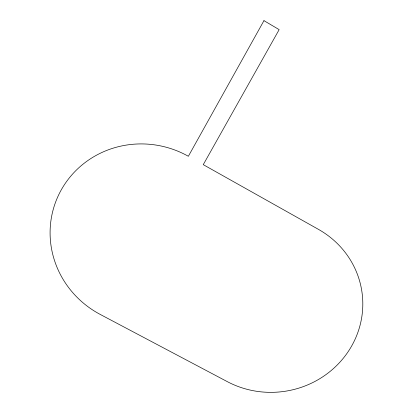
<?xml version="1.0" encoding="UTF-8"?>
<svg xmlns="http://www.w3.org/2000/svg" width="413" height="413" viewBox="0 0 413 413"><rect width="100%" height="100%" fill="white"/><g stroke="black" fill="none" stroke-linecap="round" stroke-linejoin="round"><path stroke-width="0.62" d="M263.959 20.65L188.359 156.284A93.503 90.468 20.7 0 0 61.176 190.032A93.503 90.468 20.7 0 0 100.214 314.417L227.284 381.633A91.03 87.339 -8.1 0 0 350.57 347.865A91.03 87.339 -8.1 0 0 318.423 229.349L203.263 164.658L279.157 29.628L263.959 20.65"/></g></svg>
